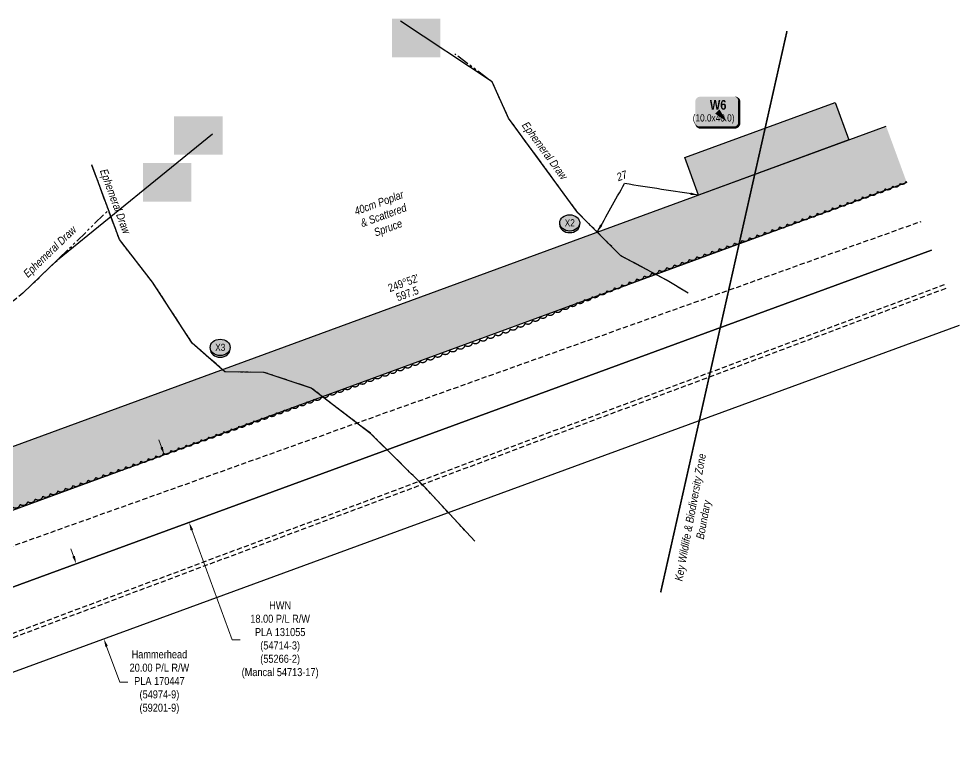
# Model space of a CAD drawing. Extents: x 404585 to 410512, y 6059634 to 6065450.
# Drawn here: x 408288 to 409462, y 6060848 to 6061752 of the extents above; entities that cross this region are included whole.
import ezdxf
from ezdxf.enums import TextEntityAlignment as Align

# ---------------------------------------------------------------- set-up
doc = ezdxf.new("R2010")
doc.units = 0
doc.header["$LTSCALE"] = 5
doc.header["$PDSIZE"] = 0.5
for name, pattern in [('0', [1, 1, 0]), ('DASHDOT2', [12.7, 6.35, -3.175, 0, -3.175]), ('foc-TIELINE', [1.875, 1.25, -0.625]), ('foc-TOPO-ephemeral', [6.25, 3.125, -0.625, 0.625, -0.625, 0.625, -0.625]), ('UG_PIPE', [1.875, 1.25, -0.625])]:
    doc.linetypes.add(name, pattern=pattern)
doc.layers.get('Defpoints').update_dxf_attribs({"color": 9})
for name, color, linetype in [('AS-PIPE-UG', 44, 'UG_PIPE'), ('AS-UNDERLAY-H', 141, 'Continuous'), ('AS-WILDLIFE', 131, 'DASHDOT2'), ('F-RW', 190, 'Continuous'), ('L-BD1', 253, 'Continuous'), ('P-CROSSINGS', 250, 'Continuous'), ('P-PROPOSED', 10, 'Continuous'), ('P-PROPOSED-H', 21, 'Continuous'), ('P-TEMP-BLOCKS', 250, 'Continuous'), ('P-TEMP-H', 41, 'Continuous'), ('P-TEMP_WORKSPACE', 46, 'Continuous'), ('T-BUSH', 110, '0'), ('T-BUSH-T', 110, 'Continuous'), ('T-DRAW', 143, 'foc-TOPO-ephemeral'), ('T-TIE', 201, 'foc-TIELINE'), ('T-WATER-T', 170, 'Continuous')]:
    doc.layers.add(name, color=color, linetype=linetype)
doc.layers.add('F-RW-T', color=190, linetype='Continuous', lineweight=9)
doc.layers.add('T-TIE-T', color=201, linetype='Continuous', lineweight=18)
doc.styles.add('240', font='ARIALN.TTF', dxfattribs={"height": 30})
doc.styles.add('80', font='ARIALN.TTF', dxfattribs={"height": 10})
doc.styles.add('80CG', font='ARIALN.TTF', dxfattribs={"height": 10})
doc.styles.add('80L', font='ARIALN.TTF', dxfattribs={"height": 10})
doc.styles.add('80LS', font='ARIALNI.TTF', dxfattribs={"height": 10})
doc.styles.add('BOLD', font='ARIALNB.TTF')
doc.styles.add('Crossing', font='ARIALN.TTF', dxfattribs={"height": 10})
doc.styles.add('foc-LtypeFont', font='ARIALN.TTF', dxfattribs={"height": 7.349999999999999})
doc.linetypes.add('foc-TOPO-flowdirection-NOLINE', pattern='A,0,[">",foc-LtypeFont,S=0.3,R=0,X=0,Y=-0.945],-20,[">",foc-LtypeFont,S=0.3,R=0,X=0,Y=-0.945],0', length=20)
doc.dimstyles.new('Compass 5 000', dxfattribs={"dimscale": 5, "dimtxt": 9, "dimasz": 2, "dimexe": 0.2, "dimexo": 0.0625, "dimgap": 0.5, "dimtad": 0, "dimtih": 1, "dimtoh": 1, "dimzin": 0, "dimdsep": 46, "dimtxsty": '80CG', "dimcen": 0.1, "dimse1": 1, "dimse2": 1, "dimclrd": 256, "dimclrt": 256, "dimaunit": 1, "dimadec": 4, "dimazin": 0, "dimtfac": 0.06, "dimtofl": 0, "dimtmove": 0, "dimatfit": 1, "dimfxl": 0.2, "dimtolj": 1, "dimtzin": 0, "dimlwd": -1, "dimarcsym": 0})

# ---------------------------------------------------------------- blocks, each defined once
blk = doc.blocks.new('*D540')
at = {"layer": 'Defpoints', "color": 0, "transparency": 16777216}
for p in [(408370.194287329, 6061074.672293892), (408394.0128383562, 6060976.89594949), (408404.6159363776, 6060980.783263231)]:
    blk.add_point(p, dxfattribs=at)
at = {"layer": 'F-RW-T', "transparency": 16777216}
for p, q in [((408356.1490244032, 6061080.173883218), (408352.7068594985, 6061089.562786284)), ((408397.4550032609, 6060967.507046425), (408413.8241171881, 6060922.858394139)), ((408413.8241171881, 6060922.858394139), (408423.8241171881, 6060922.85839414))]:
    blk.add_line(p, q, dxfattribs=at)
for points in [[(408357.7138415808, 6061080.747577369), (408354.5842072261, 6061079.600189067), (408359.5911893076, 6061070.784980153)], [(408399.0198204385, 6060968.080740576), (408395.8901860837, 6060966.933352274), (408394.0128383562, 6060976.89594949)]]:
    blk.add_solid(points, dxfattribs=at)
at = {"layer": 'F-RW-T', "transparency": 16777216, "insert": (408463.3636806267, 6060922.85839414), "char_height": 10, "attachment_point": 5, "style": '80CG'}
blk.add_mtext('\\A1;Hammerhead\\P20.00 P/L R/W\\PPLA 170447\\P(54974-9)\\P(59201-9)', dxfattribs=at)
blk = doc.blocks.new('*D541')
at = {"layer": 'Defpoints', "color": 0, "transparency": 16777216}
for p in [(408545.9060637718, 6061234.9496873), (408576.8683299487, 6061150.517920695), (408500.4251350313, 6061122.485171368)]:
    blk.add_point(p, dxfattribs=at)
at = {"layer": 'F-RW-T', "transparency": 16777216}
for p, q in [((408466.0199350165, 6061216.305559096), (408462.5770011786, 6061225.694180219)), ((408503.8680688695, 6061113.096550246), (408554.2680231417, 6060975.659672995)), ((408554.2680231417, 6060975.659672995), (408564.2680231412, 6060975.659672994))]:
    blk.add_line(p, q, dxfattribs=at)
for points in [[(408467.5847052033, 6061216.879381402), (408464.4551648293, 6061215.731736789), (408469.4628688544, 6061206.916937973)], [(408505.4328390562, 6061113.670372552), (408502.3032986822, 6061112.522727939), (408500.4251350313, 6061122.485171368)]]:
    blk.add_solid(points, dxfattribs=at)
at = {"layer": 'F-RW-T', "transparency": 16777216, "insert": (408614.1520613406, 6060975.659672994), "char_height": 10, "attachment_point": 5, "style": '80CG'}
blk.add_mtext('\\A1;HWN\\P18.00 P/L R/W\\PPLA 131055\\P(54714-3)\\P(55266-2)\\P(Mancal 54713-17) ', dxfattribs=at)
blk = doc.blocks.new('*U431')
h = blk.add_hatch(color=191)
edge = h.paths.add_edge_path()
edge.add_line((-21.49999999999998, -20), (21.49999999999998, -20))
edge.add_arc((21.49999999999998, -14), 6, 270, 360)
edge.add_line((27.49999999999998, -14), (27.49999999999998, 12.5))
edge.add_arc((21.49999999999998, 12.5), 6, 0, 90)
edge.add_line((21.49999999999998, 18.5), (-21.49999999999998, 18.5))
edge.add_arc((-21.49999999999998, 12.5), 6, 90, 180)
edge.add_line((-27.49999999999998, 12.5), (-27.49999999999998, -14))
edge.add_arc((-21.49999999999998, -14), 6, 180, 270)
at = {"color": 250, "flags": 128}
blk.add_lwpolyline([(-21.49999999999998, -20, 3, 3, 0), (21.49999999999998, -20, 3, 3, 0.414213562373095), (27.49999999999998, -14, 3, 3, 0), (27.49999999999998, 12.5, 3, 0, 0.414213562373095), (21.49999999999998, 18.5, 0, 0, 0), (-21.49999999999998, 18.5, 0, 0, 0.414213562373095), (-27.49999999999998, 12.5, 0, 0, 0), (-27.49999999999998, -14, 0, 3, 0.414213562373095)], format="xyseb", close=True, dxfattribs=at)
at = {"flags": 128}
blk.add_lwpolyline([(12.16100721091007, -12.88079746987138, 0, 7.499999999999999, 0), (-3.398394867633904e-15, -3.944304526105059e-31, 0, 0, 0)], format="xyseb", dxfattribs=at)
at = {"color": 250}
for tag, p, height, style in [('TEMP_AREA_W1_001', (-9.212824010914055, 2.244292974654144), 12, 'BOLD'), ('ENTER_TEXT_001', (-30.65893587994544, -12.47010782646594), 9, '80')]:
    blk.add_attdef(tag, p, '', height=height, dxfattribs=dict(at, style=style))
blk = doc.blocks.new('xing2')
h = blk.add_hatch(color=50)
h.dxf.hatch_style = 1
edge = h.paths.add_edge_path()
edge.add_ellipse((0, 0), major_axis=(-12.5, 0), ratio=0.8162973455633619, start_angle=0, end_angle=360)
h = blk.add_hatch(color=250)
h.dxf.hatch_style = 1
edge = h.paths.add_edge_path()
edge.add_ellipse((0, -2.047489049626165), major_axis=(-12.5, 0), ratio=0.8162973455633619, start_angle=0, end_angle=180)
edge.add_line((12.5, -2.047489049626165), (12.5, 0))
edge.add_ellipse((0, 0), major_axis=(-12.5, 0), ratio=0.8162973455633619, start_angle=0, end_angle=180, ccw=False)
edge.add_line((-12.5, 0), (-12.5, -2.047489049626165))
at = {"color": 250}
blk.add_ellipse((0, 0), major_axis=(-12.5, 0), ratio=0.8162973455633619, dxfattribs=at)
blk.add_ellipse((0, -2.047489049626165), major_axis=(-12.5, 0), ratio=0.8162973455633619, start_param=0, end_param=3.141592653589793, dxfattribs=at)
at = {"color": 250, "style": 'Crossing'}
blk.add_attdef('CROSSING', text='', height=9, dxfattribs=at).set_placement((0.08916442567715421, 0.0199513138486509), align=Align.MIDDLE_CENTER)
at = {"color": 250, "style": 'Crossing', "flags": 1}
for tag, p in [('OWNER', (0.08916442567715421, -12.49201765665748)), ('DESCRIPTION', (0.08916442567715421, -25.770021277247)), ('LOCATION', (0.08916442567715421, -39.30337514164421)), ('DWG_REF', (0.08916442567715421, -52.83672900604233))]:
    blk.add_attdef(tag, text='', height=9, dxfattribs=at).set_placement(p, align=Align.MIDDLE_CENTER)

msp = doc.modelspace()

# ---------------------------------------------------------------- hatches: boundary and pattern name
at = {"layer": 'AS-UNDERLAY-H'}
h = msp.add_hatch(color=256, dxfattribs=at)
h.dxf.hatch_style = 1
h.paths.add_polyline_path([(408753.8028219905, 6061751.608918367), (408814.3626357834, 6061751.608918367), (408814.3626357834, 6061703.584604869), (408753.8028219905, 6061703.584604869)])
h = msp.add_hatch(color=256, dxfattribs=at)
h.dxf.hatch_style = 1
h.paths.add_polyline_path([(408481.6524012078, 6061629.947095469), (408542.2122150008, 6061629.947095469), (408542.2122150008, 6061581.92278197), (408481.6524012078, 6061581.92278197)])
h = msp.add_hatch(color=256, dxfattribs=at)
h.dxf.hatch_style = 1
h.paths.add_polyline_path([(408442.8638366897, 6061571.313105328), (408503.4236504829, 6061571.313105328), (408503.4236504829, 6061523.28879183), (408442.8638366897, 6061523.28879183)])
at = {"layer": 'P-PROPOSED-H'}
h = msp.add_hatch(color=256, dxfattribs=at)
h.dxf.hatch_style = 1
h.paths.add_polyline_path([(407073.7314541181, 6059882.015375648), (407452.3270230144, 6060913.902662543), (409371.0607488978, 6061617.349896736), (409396.876985697, 6061546.933123719), (407510.7709712434, 6060855.447879412), (407144.1433282761, 6059856.181523531)])
at = {"layer": 'P-TEMP-H'}
h = msp.add_hatch(color=256, dxfattribs=at)
h.dxf.hatch_style = 1
h.paths.add_polyline_path([(409119.4548047655, 6061578.360341964), (409307.232866069, 6061647.203640047), (409324.4436905935, 6061600.259124733), (409136.6656292905, 6061531.415826591)])

# ---------------------------------------------------------------- linework, layer by layer
at = {"layer": 'AS-PIPE-UG', "flags": 128}
for points in [[(407418.5556648118, 6061385.385653265), (407589.5808785098, 6061159.233457167), (407687.1456537172, 6061030.676046895), (407742.0280281638, 6060960.282348774), (407771.089876098, 6060921.791656842), (407815.6180293355, 6060923.872505227), (407880.8046045985, 6060950.428331427), (409414.6346021473, 6061498.497170142)], [(409445.4057347276, 6061414.565345548), (407882.5024930541, 6060829.377706567), (407825.8286420376, 6060812.873365582), (407788.0651222378, 6060810.258004325), (407726.9263775888, 6060832.083890033), (407703.1978648024, 6060881.482667082), (407675.253759034, 6060919.213923627), (407626.172247847, 6060998.131643262), (407339.3849336377, 6061325.540679952)], [(409443.684611472, 6061419.259908379), (407880.9246535398, 6060834.125917274), (407824.9468325019, 6060817.824271463), (407788.7620807024, 6060815.318249761), (407730.5433460883, 6060836.101722752), (407707.498951349, 6060884.076281022), (407679.3924929091, 6060922.026752736), (407630.2024391076, 6061001.118997057), (407343.3840012142, 6061328.563565936)]]:
    msp.add_lwpolyline(points, dxfattribs=at)
at = {"layer": 'AS-WILDLIFE', "const_width": 2.000000000000001, "flags": 128}
msp.add_lwpolyline([(409247.1882137921, 6061736.222658794), (409089.392380756, 6061035.002388271)], dxfattribs=at)
at = {"layer": 'F-RW'}
for points in [[(409427.8067857402, 6061462.568515261), (407773.1524638519, 6060855.784485901), (407388.685679138, 6061362.80699992)], [(407388.685679138, 6061362.80699992), (407773.1524638519, 6060855.784485901), (409427.8564698463, 6061462.432996111)], [(409462.2781189056, 6061368.543965429), (407736.3707217932, 6060735.790828092), (407308.3264213233, 6061302.063622053)]]:
    msp.add_lwpolyline(points, dxfattribs=at)
at = {"layer": 'P-PROPOSED'}
for points in [[(407073.7314541181, 6059882.015375648), (407452.3270230144, 6060913.902662543), (409371.0607488978, 6061617.349896736)], [(409396.876985697, 6061546.933123719), (407510.7709712434, 6060855.447879412), (407144.1433282761, 6059856.181523531)]]:
    msp.add_lwpolyline(points, dxfattribs=at)
at = {"layer": 'P-TEMP_WORKSPACE'}
msp.add_lwpolyline([(409119.4548047655, 6061578.360341964), (409307.232866069, 6061647.203640047), (409324.4436905935, 6061600.259124733), (409136.6656292905, 6061531.415826591)], close=True, dxfattribs=at)
at = {"layer": 'T-BUSH', "flags": 128}
msp.add_lwpolyline([(407513.9654538323, 6061353.813280182, 0.52056705), (407521.0533327813, 6061346.759063574, 0.52056705), (407528.1412117304, 6061339.704846961, 0.52056705), (407535.2290906796, 6061332.650630347, 0.52056705), (407542.3169696284, 6061325.596413738, 0.52056705), (407549.4048485774, 6061318.542197124, 0.52056705), (407556.4927275265, 6061311.487980515, 0.52056705), (407563.5806064755, 6061304.433763901, 0.52056705), (407570.6684854245, 6061297.379547291, 0.52056705), (407577.7563643735, 6061290.32533068, 0.52056705), (407584.8442433226, 6061283.271114065, 0.52056705), (407591.9321222716, 6061276.216897457, 0.52056705), (407599.0200012206, 6061269.162680842, 0.52056705), (407605.8338266581, 6061261.877939536, 0.52056705), (407611.4963996006, 6061253.635654193, 0.52056705), (407617.1589725431, 6061245.393368853, 0.52056705), (407622.8215454853, 6061237.15108351, 0.52056705), (407628.4841184278, 6061228.908798165, 0.52056705), (407634.1466913702, 6061220.666512822, 0.52056705), (407639.8092643126, 6061212.424227483, 0.52056705), (407645.471837255, 6061204.18194214, 0.52056705), (407651.1344101974, 6061195.939656794, 0.52056705), (407656.7969831398, 6061187.697371454, 0.52056705), (407662.4595560822, 6061179.455086111, 0.52056705), (407668.1221290246, 6061171.212800765, 0.52056705), (407673.784701967, 6061162.970515423, 0.52056705), (407679.4472749094, 6061154.728230082, 0.52056705), (407684.7573282131, 6061146.28715486, 0.52056705), (407688.8091310526, 6061137.1447868, 0.52056705), (407692.8609338921, 6061128.002418737, 0.52056705), (407696.9127367316, 6061118.860050676, 0.52056705), (407701.7753288742, 6061110.269253382, 0.52056705), (407708.7908414912, 6061103.143063469, 0.52056705), (407715.8063541082, 6061096.016873552, 0.52056705), (407722.8218667252, 6061088.890683634, 0.52056705), (407729.8373793422, 6061081.764493718, 0.52056705), (407736.8528919592, 6061074.638303804, 0.52056705), (407743.8684045763, 6061067.512113889, 0.52056705), (407750.8839171933, 6061060.385923972, 0.52056705), (407757.8994298103, 6061053.259734053, 0.52056705), (407767.4630908072, 6061050.345064067, 0.52056705), (407777.0310727464, 6061047.437535628, 0.52056705), (407786.5990546856, 6061044.530007194, 0.52056705), (407796.1670366249, 6061041.622478754, 0.52056705), (407805.735018564, 6061038.714950318, 0.52056705), (407815.3030005033, 6061035.807421883, 0.52056705), (407824.8709824425, 6061032.899893443, 0.52056705), (407834.4389643817, 6061029.992365009, 0.52056705), (407844.0069463209, 6061027.08483657, 0.52056705), (407853.5749282601, 6061024.177308136, 0.52056705), (407863.1429101994, 6061021.269779699, 0.52056705), (407872.7108921385, 6061018.362251259, 0.52056705), (407882.6402798218, 6061017.680331234, 0.52056705), (407892.6366494926, 6061017.410899607, 0.52056705), (407902.6330191634, 6061017.141467975, 0.52056705), (407912.6293888343, 6061016.872036345, 0.52056705), (407922.6257585052, 6061016.602604712, 0.52056705), (407932.622128176, 6061016.333173081, 0.52056705), (407942.30493099, 6061017.67789025, 0.52056705), (407951.4733876039, 6061021.670308477, 0.52056705), (407960.6418442177, 6061025.66272671, 0.52056705), (407969.8408184729, 6061029.580496419, 0.52056705), (407979.1824706006, 6061033.148904402, 0.52056705), (407988.5241227283, 6061036.717312386, 0.52056705), (407997.865774856, 6061040.285720368, 0.52056705), (408007.2074269837, 6061043.85412835, 0.52056705), (408016.5490791114, 6061047.422536328, 0.52056705), (408025.8907312392, 6061050.990944311, 0.52056705), (408035.2323833668, 6061054.559352293, 0.52056705), (408044.5740354945, 6061058.127760274, 0.52056705), (408053.9156876223, 6061061.696168259, 0.52056705), (408063.25733975, 6061065.264576241, 0.52056705), (408072.5989918777, 6061068.832984223, 0.52056705), (408081.9566690715, 6061072.357183702, 0.52056705), (408091.4164918348, 6061075.599367118, 0.52056705), (408100.8763145983, 6061078.841550528, 0.52056705), (408110.3361373618, 6061082.08373394, 0.52056705), (408119.7959601253, 6061085.325917357, 0.52056705), (408129.2557828889, 6061088.568100766, 0.52056705), (408138.7156056524, 6061091.81028418, 0.52056705), (408148.1754284159, 6061095.052467595, 0.52056705), (408157.6352511794, 6061098.294651008, 0.52056705), (408167.0950739429, 6061101.536834418, 0.52056705), (408176.5548967064, 6061104.779017834, 0.52056705), (408186.0147194699, 6061108.021201246, 0.52056705), (408195.4663507865, 6061111.286776923, 0.52056705), (408204.8822324533, 6061114.654442646, 0.52056705), (408214.29811412, 6061118.022108373, 0.52056705), (408223.7139957869, 6061121.389774099, 0.52056705), (408233.1298774534, 6061124.757439822, 0.52056705), (408242.5457591202, 6061128.12510555, 0.52056705), (408251.9616407869, 6061131.492771275, 0.52056705), (408261.3775224537, 6061134.860436998, 0.52056705), (408270.7934041204, 6061138.228102726, 0.52056705), (408280.2092857871, 6061141.595768452, 0.52056705), (408289.6251674538, 6061144.963434174, 0.52056705), (408299.0410491206, 6061148.331099902, 0.52056705), (408308.4569307873, 6061151.698765628, 0.52056705), (408317.8728124541, 6061155.06643135, 0.52056705), (408327.2886941208, 6061158.434097079, 0.52056705), (408336.7045757875, 6061161.801762803, 0.52056705), (408346.1204574542, 6061165.169428526, 0.52056705), (408355.536339121, 6061168.537094255, 0.52056705), (408364.9522207877, 6061171.90475998, 0.52056705), (408374.3681024545, 6061175.272425703, 0.52056705), (408383.7839841212, 6061178.640091429, 0.52056705), (408393.1998657879, 6061182.007757156, 0.52056705), (408402.6157474546, 6061185.375422879, 0.52056705), (408412.0316291214, 6061188.743088604, 0.52056705), (408421.4475107881, 6061192.110754333, 0.52056705), (408430.8633924549, 6061195.478420055, 0.52056705), (408440.2792741216, 6061198.84608578, 0.52056705), (408449.6951557883, 6061202.213751509, 0.52056705), (408459.1110374553, 6061205.581417232, 0.52056705), (408468.5269191218, 6061208.949082957, 0.52056705), (408477.9428007886, 6061212.316748685, 0.52056705), (408487.3586824553, 6061215.68441441, 0.52056705), (408496.774564122, 6061219.052080133, 0.52056705), (408506.1904457887, 6061222.419745862, 0.52056705), (408515.6063274555, 6061225.787411586, 0.52056705), (408525.0222091222, 6061229.155077309, 0.52056705), (408534.438090789, 6061232.522743037, 0.52056705), (408543.8539724557, 6061235.890408763, 0.52056705), (408553.2698541224, 6061239.258074486, 0.52056705), (408562.6857357891, 6061242.625740213, 0.52056705), (408572.1016174559, 6061245.993405939, 0.52056705), (408581.5174991226, 6061249.361071662, 0.52056705), (408590.9333807894, 6061252.72873739, 0.52056705), (408600.3492624561, 6061256.096403115, 0.52056705), (408609.7651441228, 6061259.464068837, 0.52056705), (408619.1810257895, 6061262.831734566, 0.52056705), (408628.5969074563, 6061266.199400292, 0.52056705), (408638.012789123, 6061269.567066014, 0.52056705), (408647.4286707898, 6061272.934731742, 0.52056705), (408656.8445524565, 6061276.302397467, 0.52056705), (408666.2604341232, 6061279.67006319, 0.52056705), (408675.6763157899, 6061283.037728916, 0.52056705), (408685.0921974567, 6061286.405394644, 0.52056705), (408694.5080791236, 6061289.773060367, 0.52056705), (408703.9239607902, 6061293.140726092, 0.52056705), (408713.3398424569, 6061296.50839182, 0.52056705), (408722.7557241236, 6061299.876057543, 0.52056705), (408732.1716057903, 6061303.243723268, 0.52056705), (408741.5874874571, 6061306.611388996, 0.52056705), (408751.0033691238, 6061309.979054719, 0.52056705), (408760.4192507906, 6061313.346720444, 0.52056705), (408769.8351324573, 6061316.714386173, 0.52056705), (408779.251014124, 6061320.082051898, 0.52056705), (408788.6668957908, 6061323.44971762, 0.52056705), (408798.0827774575, 6061326.817383349, 0.52056705), (408807.4986591242, 6061330.185049074, 0.52056705), (408816.914540791, 6061333.552714797, 0.52056705), (408826.3304224577, 6061336.920380525, 0.52056705), (408835.7463041244, 6061340.28804625, 0.52056705), (408845.1621857912, 6061343.655711973, 0.52056705), (408854.5780674579, 6061347.023377701, 0.52056705), (408863.9939491246, 6061350.391043426, 0.52056705), (408873.4098307914, 6061353.758709149, 0.52056705), (408882.8257124581, 6061357.126374877, 0.52056705), (408892.2415941248, 6061360.494040603, 0.52056705), (408901.6406205161, 6061363.906399368, 0.52056705), (408910.9354041935, 6061367.595165611, 0.52056705), (408920.2301878709, 6061371.283931856, 0.52056705), (408929.5249715482, 6061374.972698098, 0.52056705), (408938.8197552257, 6061378.661464341, 0.52056705), (408948.1145389031, 6061382.350230583, 0.52056705), (408957.4093225804, 6061386.038996822, 0.52056705), (408966.7041062578, 6061389.727763065, 0.52056705), (408975.9988899352, 6061393.416529307, 0.52056705), (408985.2936736126, 6061397.105295552, 0.52056705), (408994.58845729, 6061400.794061795, 0.52056705), (409003.8832409674, 6061404.482828037, 0.52056705), (409013.1780246448, 6061408.171594276, 0.52056705), (409022.4728083222, 6061411.860360519, 0.52056705), (409031.7675919996, 6061415.549126761, 0.52056705), (409041.0623756769, 6061419.237893006, 0.52056705), (409050.3571593544, 6061422.926659249, 0.52056705), (409059.6519430319, 6061426.615425491, 0.52056705), (409068.9467267091, 6061430.304191733, 0.52056705), (409078.2415103865, 6061433.992957973, 0.52056705), (409087.6424416612, 6061437.401513094, 0.52056705), (409097.0485653027, 6061440.79633828, 0.52056705), (409106.4546889442, 6061444.191163463, 0.52056705), (409115.8608125856, 6061447.585988649, 0.52056705), (409125.2669362271, 6061450.980813838, 0.52056705), (409134.6730598685, 6061454.375639023, 0.52056705), (409144.07918351, 6061457.770464209, 0.52056705), (409153.4853071515, 6061461.165289392, 0.52056705), (409162.8914307929, 6061464.560114577, 0.52056705), (409172.2975544344, 6061467.954939763, 0.52056705), (409181.7036780759, 6061471.349764952, 0.52056705), (409191.1098017173, 6061474.744590137, 0.52056705), (409200.5159253587, 6061478.139415323, 0.52056705), (409209.9220490002, 6061481.534240506, 0.52056705), (409219.3281726417, 6061484.929065691, 0.52056705), (409228.7342962832, 6061488.32389088, 0.52056705), (409238.1404199246, 6061491.718716065, 0.52056705), (409247.546543566, 6061495.113541251, 0.52056705), (409256.9526672075, 6061498.508366435, 0.52056705), (409266.358790849, 6061501.90319162, 0.52056705), (409275.7649144905, 6061505.298016809, 0.52056705), (409285.1710381321, 6061508.692841995, 0.52056705), (409294.5771617734, 6061512.08766718, 0.52056705), (409303.9832854149, 6061515.482492363, 0.52056705), (409313.3894090563, 6061518.877317549, 0.52056705), (409322.7955326978, 6061522.272142734, 0.52056705), (409332.2016563392, 6061525.666967923, 0.52056705), (409341.6077799807, 6061529.061793108, 0.52056705), (409351.0139036222, 6061532.456618294, 0.52056705), (409360.4200272636, 6061535.851443477, 0.52056705), (409369.8261509052, 6061539.246268663, 0.52056705), (409379.2322745465, 6061542.641093851, 0.52056705), (409388.638398188, 6061546.035919037, 0.52056705), (409396.2189598823, 6061548.771868802, 0.52056705)], format="xyb", dxfattribs=at)
at = {"layer": 'T-DRAW', "linetype": 'foc-TOPO-flowdirection-NOLINE', "flags": 128}
for points in [[(409123.7613331975, 6061408.665145392), (409097.4005864483, 6061424.876754627), (409039.8471230519, 6061455.489234637), (408985.9501503347, 6061509.401213464), (408899.3848593966, 6061627.649420987), (408878.7914638812, 6061672.927880025), (408764.4939725729, 6061748.680517806)], [(408292.80106721, 6061408.679650474), (408336.1517404147, 6061450.403160257), (408529.8723670027, 6061607.816998965)], [(408857.2776931468, 6061099.158965904), (408794.6821742057, 6061166.50642221), (408727.6348403484, 6061233.318660129), (408652.8893681147, 6061290.276880953), (408594.1154071465, 6061309.92489105), (408545.2704940519, 6061310.595164217), (408504.3438090612, 6061346.544820267), (408454.8836451359, 6061422.595824736), (408413.4517541881, 6061475.737489529), (408378.9576916485, 6061569.130564021)]]:
    msp.add_lwpolyline(points, dxfattribs=at)
at = {"layer": 'T-DRAW', "flags": 128}
for points in [[(409123.7613331975, 6061408.665145392), (409097.4005864483, 6061424.876754627), (409039.8471230519, 6061455.489234637), (408985.9501503347, 6061509.401213464), (408899.3848593966, 6061627.649420987), (408878.7914638812, 6061672.927880025), (408832.2674969901, 6061707.812101617)], [(408857.2776931468, 6061099.158965904), (408794.6821742057, 6061166.50642221), (408727.6348403484, 6061233.318660129), (408652.8893681147, 6061290.276880953), (408594.1154071465, 6061309.92489105), (408545.2704940519, 6061310.595164217), (408504.3438090612, 6061346.544820267), (408454.8836451359, 6061422.595824736), (408413.4517541881, 6061475.737489529), (408378.9576916485, 6061569.130564021)], [(408292.80106721, 6061408.679650474), (408336.1517404147, 6061450.403160257), (408399.7979967128, 6061512.705196291)]]:
    msp.add_lwpolyline(points, dxfattribs=at)
at = {"layer": 'T-TIE'}
msp.add_line((408292.80106721, 6061408.679650474), (408231.071042094, 6061359.169303756), dxfattribs=at)

# ---------------------------------------------------------------- block references
at = {"layer": 'P-CROSSINGS', "xscale": 0.9995923200000004, "yscale": 0.9995923200000004, "zscale": 0.9995923200000004}
for p, values in [((408975.81716066, 6061496.694808692), {'CROSSING': 'X2'}), ((408539.2777810681, 6061341.123407436), {'CROSSING': 'X3'})]:
    msp.add_blockref('xing2', p, dxfattribs=at).add_auto_attribs(values)
at = {"layer": 'P-TEMP-BLOCKS'}
msp.add_blockref('*U431', (409160.1337998273, 6061635.796683965), dxfattribs=at).add_auto_attribs({'TEMP_AREA_W1_001': 'W6', 'ENTER_TEXT_001': '(10.0x40.0)'})

# ---------------------------------------------------------------- texts
at = {"layer": 'AS-WILDLIFE', "insert": (409136.0910673171, 6061127.185072091), "char_height": 10.00000000000001, "attachment_point": 5, "rotation": 79.44036346233815, "style": '240'}
msp.add_mtext_dynamic_manual_height_columns('{\\fArial Narrow|b0|i1|c0|p34;Key Wildlife & Biodiversity Zone\\PBoundary }', width=161.5392905866305, gutter_width=90.03670616436993, heights=[0], dxfattribs=at)
at = {"layer": 'L-BD1', "style": '80L'}
for s, p in [("249°52'", (408768.097998584, 6061421.587175002)), ('597.5', (408773.0030835737, 6061408.207988125))]:
    msp.add_text(s, height=10.00000000000004, rotation=20.13399999999589, dxfattribs=at).set_placement(p, align=Align.MIDDLE)
at = {"layer": 'T-BUSH-T', "insert": (408735.8134431741, 6061526.534252497), "char_height": 10, "width": 68.45709184973384, "attachment_point": 2, "rotation": 20.000000000000007, "style": '80LS'}
msp.add_mtext('40cm Poplar\\P& Scattered Spruce', dxfattribs=at)
at = {"layer": 'T-TIE-T', "style": '80LS'}
msp.add_text('27', height=10.00000000000001, rotation=20.133974785879, dxfattribs=at).set_placement((409040.9696789215, 6061555.590852149), align=Align.MIDDLE)
at = {"layer": 'T-WATER-T', "char_height": 10.00000000000001, "attachment_point": 1, "style": '80L'}
for s, width, insert, rotation in [('\\pi43.386;{\\fArial Narrow|b0|i1|c0|p34;Ephemeral Draw}', 172.146497346819, (408897.9498431866, 6061659.317641315), 306.2065263331634), ('\\pi0.32626;{\\fArial Narrow|b0|i1|c0|p34;Ephemeral Draw}', 86.0276944065485, (408398.0795751027, 6061565.508235209), 290.27134761840307), ('\\pi0.32626;{\\fArial Narrow|b0|i1|c0|p34;Ephemeral Draw}', 86.0276944065485, (408292.0581458234, 6061434.640006721), 43.90427122035856)]:
    msp.add_mtext_dynamic_manual_height_columns(s, width=width, gutter_width=100.0529530253893, heights=[0], dxfattribs=dict(at, insert=insert, rotation=rotation))

# ---------------------------------------------------------------- dimensions: what is measured, and where the dimension line sits
at = {"layer": 'F-RW-T'}
for base, p1, p2, angle, text, picture, middle in [((408500.4251350313, 6061122.485171368), (408545.9060637717, 6061234.9496873), (408576.8683299487, 6061150.517920696), 290.1386672624942, 'HWN\\P18.00 P/L R/W\\PPLA 131055\\P(54714-3)\\P(55266-2)\\P(Mancal 54713-17) ', '*D541', (408614.1520613406, 6060975.659672994)), ((408394.0128383562, 6060976.89594949), (408370.1942873289, 6061074.672293894), (408404.6159363777, 6060980.783263231), 290.133974775857, 'Hammerhead\\P20.00 P/L R/W\\PPLA 170447\\P(54974-9)\\P(59201-9)', '*D540', (408463.3636806267, 6060922.85839414))]:
    dim = msp.add_linear_dim(base=base, p1=p1, p2=p2, angle=angle, text=text, dimstyle='Compass 5 000', override={"dimtxt": 10}, dxfattribs=at)
    dim.commit()
    dim.dimension.update_dxf_attribs({"geometry": picture, "text_midpoint": middle, "dimtype": 161})

# ---------------------------------------------------------------- leaders
at = {"layer": 'T-TIE-T', "path_type": 1}
for points in [[(409010.2685386569, 6061485.076054366), (409044.1881849779, 6061545.725173255)], [(409136.6656292905, 6061531.415826591), (409044.1881849779, 6061545.725173255)]]:
    msp.add_leader(points, dimstyle='Compass 5 000', override={"dimgap": 0.5, "dimtad": 0}, dxfattribs=at)

doc.saveas('drawing.dxf')
